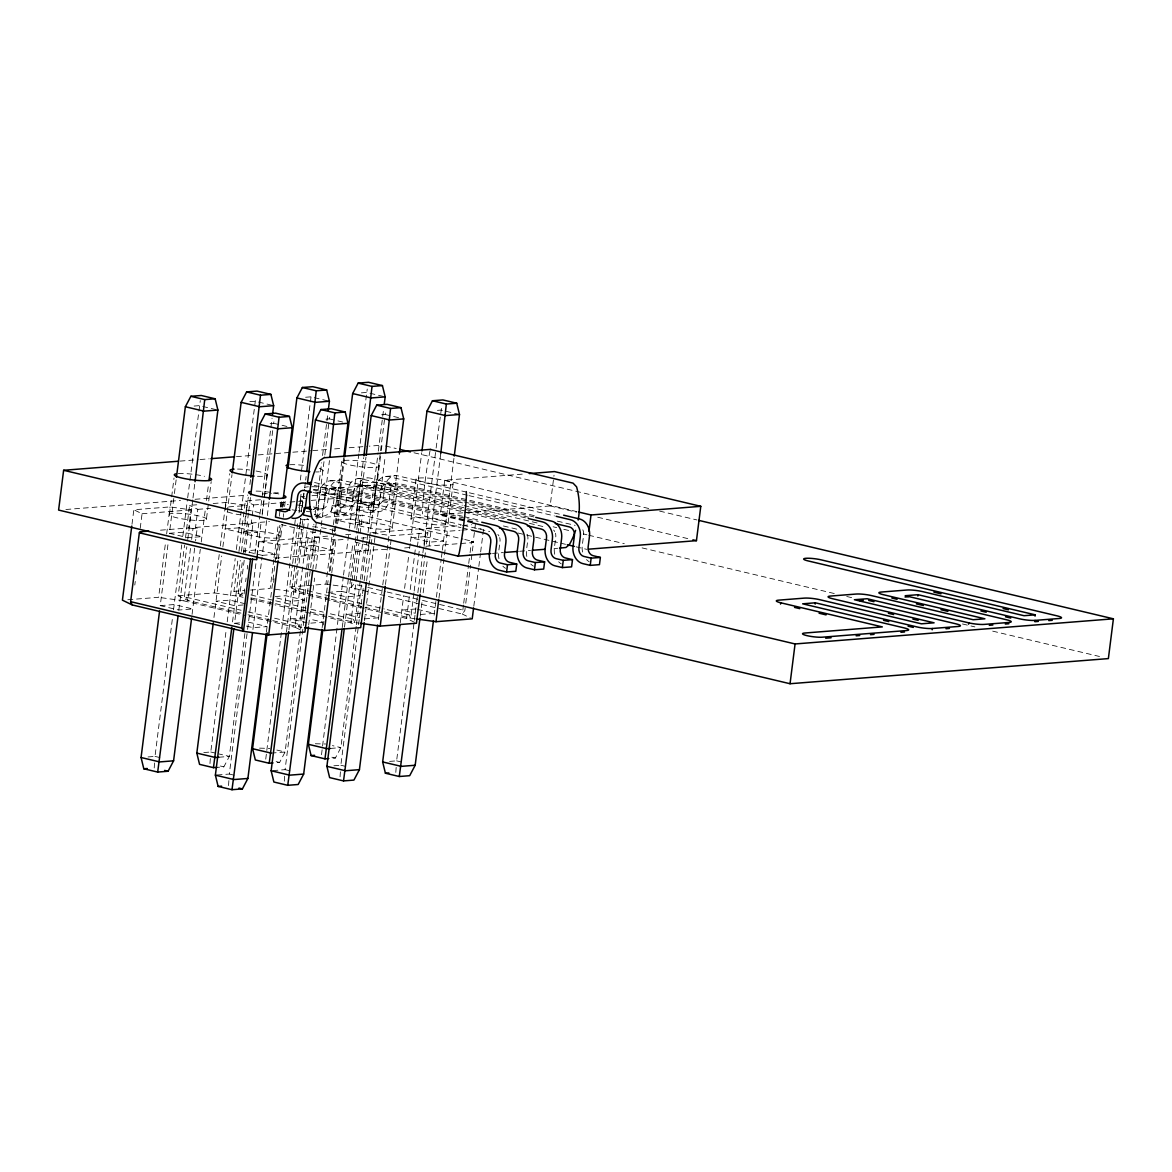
<?xml version="1.0" encoding="UTF-8"?>
<svg xmlns="http://www.w3.org/2000/svg" width="1172" height="1172" viewBox="0 0 1172 1172"><rect width="100%" height="100%" fill="white"/><g stroke="black" fill="none" stroke-linecap="round" stroke-linejoin="round"><path stroke-width="0.75" stroke-dasharray="5 3.75" d="M154.221 767.953L154.777 759.705M209.978 763.543L210.535 755.295M228.54 785.592L229.097 777.344M265.736 759.148L295.3 519.782M284.298 781.197L284.855 772.949M321.509 754.739L343.293 576.858M340.056 776.787L340.613 768.539M395.814 772.392L396.385 764.144M131.996 524.236L133.828 509.776L170.057 506.905L191.08 509.879L188.795 527.957L157.927 530.389M140.23 528.206L142.061 513.746L133.828 509.776M134.795 585.062L135.249 581.444M136.157 574.207L136.626 570.588M137.769 561.549L138.223 557.931M139.131 550.708L139.585 547.09M127.836 599.742L158.63 597.31L165.706 541.259M166.629 534.036L170.057 506.905M169.471 514.2L174.027 478.044M160.242 605.631L174.189 604.532L192.765 608.942L178.833 610.041L160.242 605.631L168.241 542.343M169.383 533.304L183.33 532.205L201.906 536.615L187.96 537.714L169.383 533.304L174.174 495.346M174.408 493.529L176.239 479.07M148.038 756.951L154.997 756.409L172.592 617.19M173.5 609.953L181.733 544.863M182.861 535.824L187.432 499.668M187.667 497.851L200.295 400.575M240.978 613.117L188.047 600.547L178.173 595.772L184.561 545.141M185.484 537.919L189.586 505.366L198.639 504.649M178.833 610.041L186.817 546.753M187.74 539.53L192.765 499.755M192.984 497.939L194.816 483.479M190.494 548.437L183.872 600.87L245.637 615.534M191.637 539.398L193.014 528.557L197.174 528.22L195.578 540.878M197.174 528.22L195.534 527.429L197.819 509.351L189.586 505.366M194.669 548.115L188.047 600.547L186.392 597.266L183.872 600.87L158.63 597.31M192.076 614.362L200.309 549.272M201.218 542.05L205.554 507.696M206.477 500.459L208.528 484.183M206.389 519.562A18.796 2.813 7.2 0 0 181.015 513.395A18.796 2.813 7.2 0 0 176.386 517.687A18.796 2.813 7.2 0 0 206.389 519.562L211.194 481.604M178.173 595.772L214.388 592.915L219.413 553.14M220.336 545.903L225.127 507.93M225.361 506.128L225.815 502.51L246.853 505.469L245.71 514.523M225.229 509.791L229.8 473.635M213.949 617.498L221.713 556.026M222.856 546.987L231.997 474.66M203.796 752.556L210.77 751.999L226.299 629.056M227.207 621.819L235.206 558.546M236.348 549.507L241.139 511.534M241.373 509.732L255.73 397.865M244.714 588.915L243.805 596.138L233.931 591.362L238.048 558.824M238.956 551.587L245.358 500.971L263.466 499.536M195.534 527.429L244.567 523.562L245.475 516.325M232.539 621.907L240.304 560.436M241.447 551.397L248.288 497.162M249.885 484.505L250.574 479.07M239.63 624.471L234.561 623.27L242.56 559.996M243.468 552.759L248.493 512.984M248.728 511.182L250.559 496.708M244.201 560.304L239.63 596.475L243.161 597.31M245.109 553.081L248.772 524.148L252.932 523.825L249.284 552.745M252.932 523.825L251.291 523.02L251.98 517.599M252.214 515.797L253.577 504.942L245.358 500.971M245.637 581.678L246.091 578.06M247.233 569.021L247.688 565.402M244.875 633.466L229.346 756.409L223.852 766.84L216.908 767.396M254.925 553.917L259.715 515.944M259.95 514.142L272.05 418.316M217.113 775.014L229.316 774.047L247.365 631.21M247.585 629.408L256.727 557.081M256.961 555.279L261.297 520.925M262.206 513.688L273.179 426.901M267.172 475.393L262.147 515.167A18.796 2.813 7.2 0 0 236.773 509M257.254 555.997L259.085 541.537L308.119 537.67L316.337 541.64L312.909 568.757M252.918 629.496L262.045 557.169M262.279 555.367L276.226 554.268L257.635 549.858L243.703 550.957L262.279 555.367L267.07 517.394M267.304 515.592L269.135 501.118M273.809 559.586L270.161 588.505L246.603 590.366M274.043 557.769L278.379 523.415M279.288 516.193L280.211 508.956M280.43 507.154L281.573 498.1M280.987 505.396L281.441 501.777M266.396 632.001L279.874 525.334M282.159 507.256L282.848 501.836M273.603 582.367L274.058 578.748M276.563 558.854L280.914 524.499L299.49 528.909M283.185 506.421L283.873 501.001M280.709 537.216A18.796 2.813 7.2 0 0 255.32 531.048A18.796 2.813 7.2 0 0 250.705 535.326A18.796 2.813 7.2 0 0 280.709 537.216L282.305 524.558M283.214 517.321L283.683 513.702M284.591 506.48L285.499 499.243M278.291 558.971L280.123 544.497L316.337 541.64M300.325 480.007L311.488 393.455M301.043 494.203L299.666 505.044A7.369 5.919 85.5 0 1 298.435 508.472M329.566 598.863L299.563 591.743L289.689 586.967L292.429 565.27M292.663 563.468L298.142 520.075M299.065 512.838L301.116 496.562L304.735 496.283M301.233 511.93L302.61 501.074L299.109 500.576M299.549 527.444L300.691 518.405M303.885 493.09L301.6 511.168A18.796 2.813 7.2 0 1 298.391 510.772M286.466 631.972L294.919 565.08M295.154 563.263L299.944 525.305M300.179 523.488L300.852 518.068M302.23 507.227L304.515 489.134M304.735 487.332L305.423 481.912M305.658 480.095L306.112 476.477M288.957 629.716L303.123 517.628M298.127 570.368L295.388 592.065L406.567 618.464L414.8 622.449M299.05 563.146L303.152 530.594M303.387 528.792L304.53 519.753L308.705 519.416L295.051 627.269L303.27 631.254M274.966 558.18L305.833 555.748L308.119 537.67M362.514 544.116L361.591 551.338L312.558 555.206L308.353 554.62L299.226 626.932L302.83 627.445M300.413 630.873L285.104 752.014L279.61 762.445L272.68 762.987M300.633 629.071L313.891 524.206M315.019 515.153L321.655 462.72M322.564 455.498L327.823 413.906M272.886 770.605L285.074 769.652L303.812 621.394M304.031 619.578L315.458 529.173M315.693 527.371L324.6 456.86M324.82 455.044L328.936 422.506M312.558 555.206L314.843 537.128L327.559 536.131M308.675 625.086L314.609 578.089M315.751 569.035L329.464 460.567M498.92 519.006L360.2 486.072A7.369 5.919 85.5 0 0 353.431 491.918L352.069 502.759A14.738 11.823 85.5 0 1 338.532 514.449L331.222 512.706L332.13 505.484L341.36 504.751L348.67 506.494A7.369 5.919 85.5 0 0 355.438 500.649L356.801 489.793A14.738 11.823 85.5 0 1 370.337 478.117L533.949 516.955M289.689 586.967L325.919 584.11L337.331 493.705L358.368 496.679L356.083 514.757L314.316 518.053M336.745 500.986L341.77 461.211M322.154 627.606L328.101 580.594M329.244 571.555L334.035 533.582M334.269 531.78L343.63 457.651M323.428 624.969L323.882 621.35M330.27 570.735L334.386 538.182M335.295 530.945L335.983 525.525M336.218 523.723L344.436 458.633M337.609 523.767L341.492 493.031M331.764 572.639L335.881 540.102L344.934 539.384M331.222 512.706L340.437 511.988L341.36 504.751M343.528 575.056L349.241 529.847M349.461 528.045L358.837 453.916M359.057 452.099L367.246 389.06M355.306 523.034L360.331 483.26M342.224 627.577L348.392 578.748M348.626 576.946L352.962 542.592M354.794 528.133L363.701 457.622M528.572 517.218L388.078 483.875A7.369 5.919 85.5 0 0 381.31 489.706L379.948 500.561A14.738 11.823 85.5 0 1 366.411 512.252L359.101 510.509L360.009 503.271L369.239 502.554L376.549 504.282A7.369 5.919 85.5 0 0 383.317 498.437L384.68 487.596A14.738 11.823 85.5 0 1 398.216 475.905L467.569 492.372M344.495 627.123L350.648 578.309M350.882 576.507L356.596 531.297M356.815 529.495L365.957 457.168M351.834 582.25L351.161 587.67L419.986 604.005M352.069 580.433L356.859 542.46M357.094 540.658L357.782 535.238M358.002 533.421L360.287 515.343L362.382 515.182L462.969 539.061M354.134 580.448L358.72 544.189M360.082 533.304L362.382 515.182M386.482 549.375L359.95 550.547L350.809 622.874L355.746 625.247M362.734 542.299L363.423 536.879M359.101 510.509L368.316 509.776L369.239 502.554M360.244 580.946L354.984 622.537L358.588 623.05M360.463 579.144L364.126 550.21M356.171 626.478L340.862 747.604L335.382 758.035L328.438 758.592M356.391 624.661L361.884 581.268M362.104 579.466L366.909 541.493M367.129 539.691L367.818 534.256M368.052 532.454L378.102 452.905M378.322 451.088L383.581 409.511M333.874 765.799L340.847 765.243L359.335 618.787M359.57 616.985L360.947 606.144M361.166 604.327L362.309 595.288M362.544 593.486L363.232 588.051M364.14 580.829L380.358 452.451M380.578 450.649L384.694 418.096M373.678 506.363A18.796 2.813 7.2 0 0 348.289 500.195A18.796 2.813 7.2 0 0 343.674 504.473A18.796 2.813 7.2 0 0 373.678 506.363L378.703 466.588A18.796 2.813 7.2 0 0 353.314 460.42A18.796 2.813 7.2 0 0 348.699 464.698A18.796 2.813 7.2 0 0 378.703 466.588M368.33 550.811L369.019 545.39M369.239 543.574L369.927 538.153M313.261 489.969L376.93 484.944L381.032 452.392M381.266 450.59L381.955 445.17L369.209 446.166M366.616 580.638L370.967 546.284M371.187 544.467L372.11 537.245M364.433 620.691L375.172 535.707M375.406 533.905L385.222 456.157M378.38 619.592L399.388 453.256M392.224 528.411A18.796 2.813 7.2 0 0 366.851 522.243A18.796 2.813 7.2 0 0 362.221 526.521A18.796 2.813 7.2 0 0 392.224 528.411L397.249 488.636A18.796 2.813 7.2 0 0 371.876 482.468A18.796 2.813 7.2 0 0 367.246 486.746A18.796 2.813 7.2 0 0 397.249 488.636M385.471 584.52L390.276 546.548M390.496 544.731L391.184 539.31M411.064 518.639L416.089 478.865M400.253 622.728L403.681 595.61M404.589 588.373L408.706 555.821M409.614 548.599L410.303 543.178M410.522 541.361L421.715 452.773M409.321 596.768L406.567 618.464L409.087 614.861L386.145 609.425M410.229 589.531L415.708 546.137M417.349 546.943L419.635 528.865L370.616 532.733L391.638 535.692L427.868 532.835L425.817 549.111M413.936 592.827L410.742 618.142L414.346 618.64M414.17 591.01L419.884 545.815M389.631 761.39L396.605 760.848L415.108 614.392M415.328 612.59L416.47 603.551M416.705 601.734L417.613 594.497M417.847 592.695L422.638 554.722M422.872 552.92L435.881 449.858M436.116 448.056L441.888 405.014M424.088 546.401L426.374 528.323L460.874 525.598M420.323 592.505L425.583 550.913M420.206 616.282L422.257 600.02M423.165 592.783L427.502 558.429M429.113 545.771L440.76 453.564M472.111 522.126L440.379 514.596L444.73 480.242L523.899 474.001M434.138 615.183L436.189 598.921M436.423 597.105L441.214 559.132M441.448 557.33L442.137 551.909M442.357 550.093L454.003 457.886M447.997 524.001A18.796 2.813 7.2 0 0 422.609 517.834A18.796 2.813 7.2 0 0 417.979 522.126A18.796 2.813 7.2 0 0 447.997 524.001L453.022 484.226A18.796 2.813 7.2 0 0 427.633 478.059A18.796 2.813 7.2 0 0 423.004 482.351A18.796 2.813 7.2 0 0 453.022 484.226M438.958 598.189L447.411 531.297L460.083 530.301M463.482 605.03L462.339 614.069L470.558 618.04M463.702 603.214L468.507 565.241M468.727 563.439L469.869 554.4M470.104 552.583L471.466 541.742L473.561 541.581L470.807 563.336M425.905 546.269L473.122 542.533L474.719 529.876M474.938 528.074L475.407 524.455M421.744 604.43L462.339 614.069L464.859 610.466L465.548 605.03M465.767 603.214L470.587 565.138M473.81 606.188L478.601 568.215M478.835 566.398L480.432 553.755M480.652 551.939L483.626 528.44L478.191 528.865M440.379 514.596L550.151 505.938L554.034 475.202M270.146 423.561L273.633 423.282L274.614 418.214M325.904 419.166L329.391 418.887L330.372 413.819M381.662 414.756L385.149 414.492L386.13 409.409M430.065 450.722L429.787 452.011A77.088 12.189 -84.2 0 0 422.462 509.923L422.609 513.922M329.684 596.006L297.908 588.476L295.388 592.065L273.765 589.018M274.629 618.215L297.571 623.665L295.051 627.269L247.409 615.959M330.387 613.82L353.329 619.27L350.809 622.874L274.922 604.855M194.083 406.054L199.313 405.644L216.205 409.658M249.841 401.659L255.071 401.249L271.963 405.248M305.614 397.249L310.844 396.839L327.721 400.853M361.372 392.854L366.602 392.444L383.493 396.444M437.434 410.361L440.906 410.083L457.798 414.097M180.034 461.109L198.229 459.673M200.046 459.527L209.143 458.809M236.436 456.655L250.984 455.498M258.25 454.926L290.993 452.348M292.824 452.202L311.005 450.766M312.821 450.619L327.384 449.477M334.65 448.905L341.931 448.319M349.212 447.748L367.393 446.312M330.138 480.813L339.367 480.081M358.017 478.615L367.246 477.883M385.91 476.418L395.125 475.685M330.768 488.153L339.997 487.435M358.661 485.955L367.876 485.223M386.54 483.758L395.755 483.025M65.881 509.498L180.473 500.444M195.021 499.301L247.775 495.141M262.323 493.983L271.421 493.266M273.237 493.134L280.518 492.548M213.143 503.506L225.815 502.51M311.986 495.712L337.331 493.705M142.061 513.746L191.08 509.879M197.819 509.351L210.535 508.34M228.686 506.905L246.853 505.469M253.577 504.942L288.078 502.217M289.894 502.085L302.61 501.074M311.151 500.4L358.368 496.679M322.329 508.795L313.114 509.527A7.369 5.919 85.5 0 0 318.33 503.579L319.707 492.723A14.738 11.823 85.5 0 1 333.229 481.033L500.4 520.734M340.993 507.33L350.208 506.597M368.872 505.132L378.102 504.4M315.283 516.749L322.959 516.149M341.623 514.669L350.853 513.951M369.502 512.472L378.732 511.739M251.291 523.02L269.457 521.599M345.725 534.696L352.977 534.124M462.691 525.466L471.774 524.748M361.24 538.095L370.293 537.377M461.9 530.154L470.954 529.436M308.353 554.62L304.193 554.942L305.833 555.748M404.648 547.939L410.097 547.514M492.518 553.418L503.389 552.569M519.665 551.28L530.535 550.415M554.063 548.555L557.682 548.276M233.931 591.362L244.802 590.512M275.259 596.548L285.719 595.728L304.295 600.137L290.348 601.236L275.156 597.632M243.307 604.957L234.59 605.646L216.014 601.221L229.946 600.123L246.838 604.137M234.561 623.27L239.791 622.859M304.266 617.776L290.319 618.875L308.91 623.284L322.842 622.186L309.335 618.977M360.024 613.366L346.092 614.465L359.599 617.673M415.782 608.971L401.85 610.07L415.357 613.278M364.668 618.875L378.6 617.776L365.093 614.567M420.426 614.48L434.373 613.381L417.481 609.367M259.554 748.146L269.897 748.41M315.312 743.751L325.67 744M218.886 757.244L229.346 756.409L219.208 754.006M271.157 753.113L285.104 752.014L276.665 750.007M330.416 748.439L340.862 747.604L332.423 745.612M356.083 514.757L360.287 515.343M426.374 528.323L447.411 531.297M300.325 519.152L304.53 519.753M244.567 523.562L248.772 524.148M314.843 537.128L335.881 540.102M188.795 527.957L193.014 528.557M259.085 541.537L280.123 544.497M325.919 584.11L331.324 584.872M333.126 585.121L351.161 587.67L353.68 584.066L366.03 586.996M214.388 592.915L239.63 596.475L242.15 592.871L243.249 595.054M385.149 414.492L402.04 418.492M329.391 418.887L346.282 422.902M385.515 446.005L396.18 448.539M413.98 452.773L648.907 508.545M659.587 511.08L696.959 519.958M273.633 423.282L280.386 424.894M282.071 425.29L290.524 427.297M444.73 480.242L576.917 511.637M550.151 505.938L576.595 512.208M597.735 517.233L689.4 538.988M469.357 492.797L560.055 514.332M467.247 495.214L389.001 476.638A14.738 11.823 85.5 0 0 375.465 488.328L374.088 499.169A7.369 5.919 85.5 0 1 367.334 505.015L360.009 503.271M469.02 495.639L554.385 515.9M534.242 515.651L397.308 483.142A7.369 5.919 85.5 0 0 390.54 488.988L389.163 499.829A14.738 11.823 85.5 0 1 375.641 511.519L368.316 509.776M557.359 521.144L575.144 525.364M462.486 502.905L361.108 478.835A14.738 11.823 85.5 0 0 347.586 490.526L346.209 501.367A7.369 5.919 85.5 0 1 339.455 507.212L332.13 505.484M469.591 504.59L528.294 518.522M376.93 484.944L462.354 505.22M464.127 505.645L538.871 523.386M553.111 526.77L556.671 527.62M563.791 529.305L570.911 531.004M583.363 533.949L586.923 534.798M588.71 535.223L624.295 543.676M642.095 547.895L834.303 593.53M846.755 596.489L852.103 597.749M962.446 623.958L974.899 626.903M992.699 631.137L1099.483 656.481M506.363 517.848L369.414 485.34A7.369 5.919 85.5 0 0 362.661 491.185L361.284 502.041A14.738 11.823 85.5 0 1 347.762 513.717L340.437 511.988M529.48 523.342L545.478 527.136M504.297 518.727L342.458 480.315A14.738 11.823 85.5 0 0 328.922 491.991L327.559 502.847A7.369 5.919 85.5 0 1 320.791 508.692L313.466 506.949M462.471 516.251L341.535 487.537A7.369 5.919 85.5 0 0 334.782 493.383L333.405 504.238A14.738 11.823 85.5 0 1 319.868 515.914L314.023 514.537M464.258 516.676L480.256 520.471M503.374 525.964L519.386 529.759M314.579 482.512L465.738 518.405M467.511 518.83L478.191 521.35M472.814 521.628L332.321 488.27A7.369 5.919 85.5 0 0 325.552 494.115L324.19 504.956A14.738 11.823 85.5 0 1 313.744 516.881M517.936 533.011L524.983 534.681M526.755 535.106L533.802 536.776M535.56 537.201L565.519 544.306M576.097 546.826L586.674 549.331M314.243 485.355L472.521 522.932M313.656 489.75L461.27 524.792M463.043 525.217L489.72 531.546M313.334 492.577L460.948 527.634M462.72 528.045L469.826 529.744M464.727 539.486L473.561 541.581M355.219 542.153L370.425 545.756M367.788 587.421L385.442 591.611M387.2 592.021L420.733 599.991M422.506 600.401L464.859 610.466M331.442 596.431L364.975 604.386M366.733 604.811L384.387 609M331.324 599.288L363.1 606.818M364.858 607.243L382.512 611.432M384.27 611.857L410.742 618.142L409.087 614.861M250.969 594.966L273.911 600.416M275.684 600.826L309.218 608.795M310.976 609.206L323.325 612.15M250.867 597.823L273.809 603.258M275.567 603.683L309.1 611.638M310.858 612.062L326.754 615.827M328.512 616.252L354.984 622.537L353.329 619.27M250.222 598.98L273.164 604.43M186.392 597.266L241.095 610.26M248.156 611.931L267.568 616.545M248.039 614.787L270.981 620.237M272.754 620.662L299.226 626.932L297.571 623.665M248.508 622.171L267.084 626.581L253.137 627.679L246.384 626.082M396.605 760.848L403.358 762.445M331.91 757.215L335.382 758.035M340.847 765.243L347.601 766.854M276.153 761.624L279.61 762.445M210.77 751.999L217.523 753.611M285.074 769.652L291.828 771.249M220.38 766.019L223.852 766.84M154.997 756.409L161.765 758.006M229.316 774.047L236.07 775.659M471.466 541.742L473.122 542.533M419.635 528.865L427.868 532.835M301.116 496.562L307.694 499.741M307.049 518.625L308.705 519.416M359.95 550.547L361.591 551.338M297.908 588.476L299.563 591.743M505.542 568.317A14.738 11.823 85.5 0 1 502.891 566.193M498.95 558.663A14.738 11.823 85.5 0 1 498.627 552.276L499.99 541.435A7.369 5.919 85.5 0 0 499.668 537.626M497.866 534.476A7.369 5.919 85.5 0 1 498.935 535.912M533.421 566.105A14.738 11.823 85.5 0 1 530.769 563.996M526.829 556.451A14.738 11.823 85.5 0 1 526.506 550.078L527.883 539.237A7.369 5.919 85.5 0 0 525.745 532.278M561.3 563.908A14.738 11.823 85.5 0 1 558.663 561.798M554.708 554.253A14.738 11.823 85.5 0 1 554.385 547.881L555.762 537.025A7.369 5.919 85.5 0 0 555.425 533.231M553.624 530.066A7.369 5.919 85.5 0 1 554.693 531.517M589.179 561.71A14.738 11.823 85.5 0 1 586.542 559.601M582.601 552.056A14.738 11.823 85.5 0 1 582.264 545.683L583.641 534.828A7.369 5.919 85.5 0 0 581.502 527.869M178.305 473.547A18.796 2.813 7.2 0 1 194.01 474.411M195.621 474.631A18.796 2.813 7.2 0 1 204.499 476.301M241.022 514.962A18.796 2.813 7.2 0 1 226.372 511.388M312.616 526.741A18.796 2.813 7.2 0 1 331.925 529.949A18.796 2.813 7.2 0 1 335.148 533.363M315.327 532.601A18.796 2.813 7.2 0 1 306.463 530.931M303.065 529.978A18.796 2.813 7.2 0 1 300.677 529.041M314.389 508.223A18.796 2.813 7.2 0 1 314.111 511.637M310.624 511.725A18.796 2.813 7.2 0 1 306.375 511.563M296.78 510.553A18.796 2.813 7.2 0 1 292.092 509.776M282.13 506.993A18.796 2.813 7.2 0 1 288.283 504.429M297.249 505A18.796 2.813 7.2 0 1 302.127 505.601M256.097 491.097A18.796 2.813 7.2 0 1 269.941 492.269M274.629 493.06A18.796 2.813 7.2 0 1 278.819 493.954M256.067 471.012A18.796 2.813 7.2 0 1 267.363 475.041A18.796 2.813 7.2 0 1 255.628 476.184M237.55 469.064A18.796 2.813 7.2 0 1 249.768 470.001M311.869 486.702A18.796 2.813 7.2 0 1 341.55 492.299A18.796 2.813 7.2 0 1 315.664 492.05M304.574 487.669A18.796 2.813 7.2 0 1 308.382 486.79M319.414 468.448A18.796 2.813 7.2 0 1 315.649 471.95M289.821 464.742A18.796 2.813 7.2 0 1 305.526 465.606M239.088 527.81L225.141 528.909L243.732 533.319L257.664 532.22L239.088 527.81M350.604 519.006L336.672 520.104L355.248 524.514L369.195 523.415L350.604 519.006M313.407 545.449L299.461 546.548L318.037 550.957L331.984 549.858L313.407 545.449M424.923 536.644L410.991 537.743L429.567 542.153L443.499 541.054L424.923 536.644M341.477 591.318L327.53 592.431L346.106 596.841L360.053 595.742L341.477 591.318"/><path stroke-width="1.5" d="M176.459 477.253L185.366 406.743L190.86 396.312L204.734 399.608L195.05 481.677M232.232 472.858L241.139 402.348L246.618 391.917L260.492 395.213L250.808 477.268M250.779 494.906L259.686 424.396L265.18 413.965L279.053 417.261L269.355 499.316M287.99 468.463L296.897 397.938L302.376 387.507L316.264 390.803L306.8 471.056M307.46 483.274L315.444 419.986L320.938 409.555L334.811 412.852L329.918 456.948M344.671 456.816L352.655 393.543L358.149 383.112L372.022 386.408L363.921 455.805M366.191 455.366L371.216 415.591L376.695 405.16L390.569 408.457L385.676 452.538M421.949 450.956L426.974 411.182L432.453 400.751L446.342 404.047L440.76 453.564M178.217 461.241L63.625 470.294L58.6 510.069L790.045 683.73L1108.375 658.591L1113.4 618.816L698.732 520.368M131.777 526.038L122.415 600.167L132.275 604.942L243.454 631.342L268.696 634.902L304.925 632.045L312.69 570.574M132.275 604.942L130.634 601.676L139.336 532.791L141.416 532.63L139.776 531.824L148.844 531.106M191.622 617.981L173.588 760.818L168.094 771.249L157.678 772.07L143.804 768.773L141.065 757.508L159.568 611.052M178.144 615.461L157.678 772.07M208.982 480.564L217.889 410.053L215.15 398.788L201.276 395.491L190.86 396.312M216.908 767.396L213.451 767.66L199.562 764.364L196.823 753.098L213.275 622.918M231.851 627.342L213.451 767.66M266.176 633.818L247.893 778.457L242.414 788.888L231.997 789.708L218.124 786.412L215.384 775.146L233.873 628.705M252.595 559.015L243.454 631.342L241.813 628.075L250.515 559.191L256.8 559.615L257.254 555.997M272.505 414.698L273.647 405.659L270.908 394.393L257.034 391.096L246.618 391.917M252.463 633.114L231.997 789.708M289.982 510.201L285.587 509.146L276.372 509.879L275.464 517.116L282.774 518.844A14.738 11.823 85.5 0 0 296.296 507.168L297.673 496.313A7.369 5.919 85.5 0 1 304.442 490.467L311.547 492.167M283.302 498.217L292.209 427.707L289.455 416.426L275.581 413.145L265.18 413.965M272.68 762.987L269.208 763.265L255.335 759.969L252.581 748.703L267.201 632.983M268.696 634.902L278.057 560.773M269.208 763.265L286.232 633.788M321.934 629.408L303.665 774.062L298.171 784.493L287.755 785.313L273.882 782.017L271.142 770.751L288.722 631.532M328.277 410.288L329.42 401.249L326.666 389.983L312.792 386.687L302.376 387.507M308.441 626.903L287.755 785.313M343.865 455.849L347.967 423.297L345.227 412.031L331.354 408.735L320.938 409.555M328.438 758.592L324.966 758.855L311.093 755.574L308.353 744.293L322.74 630.389M304.632 627.709L324.454 630.507L331.544 574.456M342.004 629.379L324.966 758.855M377.692 625.013L359.423 769.652L353.929 780.083L343.528 780.904L329.64 777.607L326.9 766.342L344.26 628.939M384.27 404.076L385.178 396.854L382.424 385.588L368.55 382.292L358.149 383.112M366.397 582.44L360.683 627.635L324.454 630.507M364.214 622.493L343.528 780.904M399.388 453.256L403.725 418.902L400.985 407.636L387.112 404.34L376.695 405.16M360.39 623.299L380.226 626.097L385.251 586.322M433.45 620.618L415.181 765.257L409.687 775.688L399.286 776.509L385.412 773.212L382.658 761.947L400.018 624.53M420.103 594.307L416.441 623.24L380.226 626.097M419.972 618.098L399.286 776.509M454.238 456.084L459.497 414.492L456.743 403.227L442.87 399.93L432.453 400.751M416.148 618.904L435.984 621.702L438.724 600.005M473.576 607.99L472.213 618.831L435.984 621.702M506.597 571.995L507.505 564.758L516.735 564.025L515.812 571.262L506.597 571.995L499.287 570.251A14.738 11.823 85.5 0 1 489.413 553.008L490.775 542.167A7.369 5.919 85.5 0 0 485.838 533.538L471.613 530.154M534.476 569.782L535.384 562.56L544.614 561.827L543.691 569.065L534.476 569.782L527.166 568.054A14.738 11.823 85.5 0 1 517.292 550.811L518.654 539.955A7.369 5.919 85.5 0 0 513.717 531.341L499.492 527.957M562.355 567.585L563.278 560.348L572.493 559.63L571.584 566.852L562.355 567.585L555.045 565.856A14.738 11.823 85.5 0 1 545.17 548.613L546.533 537.758A7.369 5.919 85.5 0 0 541.596 529.143L527.371 525.759M588.959 531.253L591.01 514.977L700.783 506.319L696.446 540.658L588.476 549.185M590.234 565.387L591.157 558.15L600.372 557.433L599.463 564.655L590.234 565.387L582.923 563.644A14.738 11.823 85.5 0 1 573.049 546.401L574.412 535.56A7.369 5.919 85.5 0 0 569.475 526.931L555.25 523.562M780.523 604.078L780.698 602.774A11.061 1.655 7.2 0 1 778.501 600.167L804.388 598.116A11.061 1.655 7.2 0 1 819.741 599.683L921.397 623.812L934.099 622.815L832.457 598.687A11.061 1.655 7.2 0 1 830.274 596.079L856.146 594.043A11.061 1.655 7.2 0 1 871.514 595.596L973.156 619.724L984.905 618.801L883.263 594.673A11.061 1.655 7.2 0 1 881.066 592.065L907.055 590.014A11.061 1.655 7.2 0 1 922.423 591.582L1024.064 615.71L1035.198 614.831L1035.037 616.135M790.045 683.73L795.07 643.955L1113.4 618.816M815.185 604.107L815.346 602.804L917.002 626.947A11.061 1.655 7.2 0 0 932.355 628.5L958.242 626.463A11.061 1.655 7.2 0 0 956.044 623.856L854.403 599.727L867.119 598.731L968.761 622.859A11.061 1.655 7.2 0 0 984.128 624.412L1009.048 622.449A11.061 1.655 7.2 0 0 1006.851 619.842L905.209 595.713L918.028 594.702L1019.669 618.831A11.061 1.655 7.2 0 0 1035.037 620.398L1059.341 618.479A11.061 1.655 7.2 0 0 1057.144 615.871L821.206 559.864A11.061 1.655 7.2 0 0 805.853 558.297A11.061 1.655 7.2 0 0 808.035 560.905L1035.198 614.831M917.866 596.006L918.028 594.702M932.194 629.803L932.355 628.5M968.599 624.163L968.761 622.859M1035.037 620.398L1034.876 621.702L1038.348 621.424M430.593 449.506L573.064 483.142L576.595 486.863A77.088 75.242 -40.1 0 1 578.177 520.031M430.769 449.359L323.985 457.783L319.619 460.699A77.088 75.242 -40.1 0 0 312.294 518.625L315.825 522.346L458.135 556.129L459.116 553.477A77.088 12.189 -84.2 0 0 466.441 495.566L466.295 491.566M204.734 399.608L215.15 398.788M260.492 395.213L270.908 394.393M316.264 390.803L326.666 389.983M372.022 386.408L382.424 385.588M217.889 410.053L203.957 411.152L185.366 406.743M273.647 405.659L259.715 406.757L241.139 402.348M329.42 401.249L315.473 402.348L296.897 397.938M385.178 396.854L371.231 397.953L352.655 393.543M279.053 417.261L289.455 416.426M334.811 412.852L345.227 412.031M390.569 408.457L400.985 407.636M446.342 404.047L456.743 403.227M292.209 427.707L278.262 428.805L259.686 424.396M347.967 423.297L334.035 424.396L315.444 419.986M403.725 418.902L389.793 420.001L371.216 415.591M459.497 414.492L445.55 415.591L426.974 411.182M210.96 458.662L234.605 456.802M529.305 473.576L554.488 471.584L700.783 506.319M305.789 507.564L310.404 507.198M458.135 556.129L490.716 553.565M505.191 552.422L517.863 551.411M532.337 550.269L545.009 549.272M559.484 548.13L565.93 547.485L569.284 544.775A77.088 75.242 -40.1 0 0 575.628 530.33M815.346 602.804L802.644 603.814L904.286 627.943A11.061 1.655 7.2 0 1 906.469 630.551L822.29 637.202A11.061 1.655 7.2 0 1 806.922 635.634A11.061 1.655 7.2 0 1 804.724 633.027L882.34 626.903L780.698 602.774M859.691 600.606L863.324 600.313M905.048 597.017L908.241 596.768M825.703 638.213L831.08 637.788M856.161 635.81L859.735 635.532M870.488 634.682L874.063 634.389M900.931 632.279L904.52 631.986M945.994 628.719L949.452 628.441M989.3 625.306L992.86 625.013M1005.312 624.031L1008.872 623.753M1048.764 620.603L1052.236 620.325M173.588 760.818L159.641 761.917L141.065 757.508M218.886 757.244L215.399 757.508L196.823 753.098M330.416 748.439L326.929 748.718L308.353 744.293M143.804 768.773L147.276 768.495M311.093 755.574L314.565 755.295M247.893 778.457L233.96 779.556L215.384 775.146M303.665 774.062L289.718 775.161L271.142 770.751M359.423 769.652L345.476 770.751L326.9 766.342M415.181 765.257L401.234 766.356L382.658 761.947M218.124 786.412L221.596 786.148M385.412 773.212L388.884 772.934M399.74 449.389L410.42 451.923M933.879 592.124L940.97 593.808M1003.086 608.546L1008.418 609.821M578.675 512.047L591.01 514.977M692.916 539.823L696.446 540.658M980.949 610.978L986.209 612.238M1005.488 616.809L1010.747 618.054M563.615 515.182L579.613 518.976A14.738 11.823 85.5 0 1 589.487 536.219L588.124 547.06A7.369 5.919 85.5 0 0 593.061 555.689L600.372 557.433M556.173 516.325L570.398 519.709A14.738 11.823 85.5 0 1 580.272 536.952L578.895 547.793A7.369 5.919 85.5 0 0 583.832 556.422L591.157 558.15M891.863 598.057L897.107 599.302M916.387 603.873L923.404 605.543M940.926 609.704L947.928 611.374M535.721 517.379L551.734 521.174A14.738 11.823 85.5 0 1 561.608 538.417L560.245 549.272A7.369 5.919 85.5 0 0 565.182 557.887L572.493 559.63M528.294 518.522L542.519 521.906A14.738 11.823 85.5 0 1 552.393 539.149L551.016 549.99A7.369 5.919 85.5 0 0 555.953 558.619L563.278 560.348M868.701 600.445L873.96 601.69M507.842 519.577L523.855 523.371A14.738 11.823 85.5 0 1 533.729 540.614L532.366 551.47A7.369 5.919 85.5 0 0 537.303 560.084L544.614 561.827M500.4 520.734L514.64 524.104A14.738 11.823 85.5 0 1 524.514 541.347L523.137 552.202A7.369 5.919 85.5 0 0 528.074 560.817L535.384 562.56M888.376 613.293L893.635 614.553M912.9 619.124L918.159 620.369M481.751 522.199L495.976 525.583A14.738 11.823 85.5 0 1 505.85 542.826L504.473 553.667A7.369 5.919 85.5 0 0 509.41 562.296L516.735 564.025M567.292 544.731L574.339 546.401M883.527 620.34L888.786 621.585M908.066 626.17L913.325 627.416M310.683 484.505L305.35 483.245A14.738 11.823 85.5 0 0 291.828 494.921L290.451 505.777A7.369 5.919 85.5 0 1 283.683 511.622L276.372 509.879M472.521 522.932L486.746 526.301A14.738 11.823 85.5 0 1 496.635 543.544L495.258 554.4A7.369 5.919 85.5 0 0 500.195 563.014L507.505 564.758M794.543 607.404L799.802 608.649M819.082 613.22L826.099 614.89M311.562 509.41L304.251 507.681L303.343 514.918L310.653 516.647M63.625 470.294L795.07 643.955M139.336 532.791L250.515 559.191M130.634 601.676L241.813 628.075M252.581 748.703L271.157 753.113M164.622 770.414L168.094 771.249M238.941 788.067L242.414 788.888M308.47 483.054A14.738 11.823 85.5 0 1 311.488 482.293M309.247 490.878A7.369 5.919 85.5 0 0 306.888 495.58L305.526 506.436A14.738 11.823 85.5 0 1 291.989 518.127M210.271 478.191A18.796 2.813 7.2 0 1 192.721 479.905A18.796 2.813 7.2 0 1 175.815 473.869M284.591 495.844A18.796 2.813 7.2 0 1 267.026 497.558A18.796 2.813 7.2 0 1 250.119 491.522M254.104 476.081A18.796 2.813 7.2 0 1 233.301 472.404A18.796 2.813 7.2 0 1 234.063 469.137M309.862 471.686A18.796 2.813 7.2 0 1 287.155 467.218M286.012 465.621A18.796 2.813 7.2 0 1 287.33 465.064"/></g></svg>
